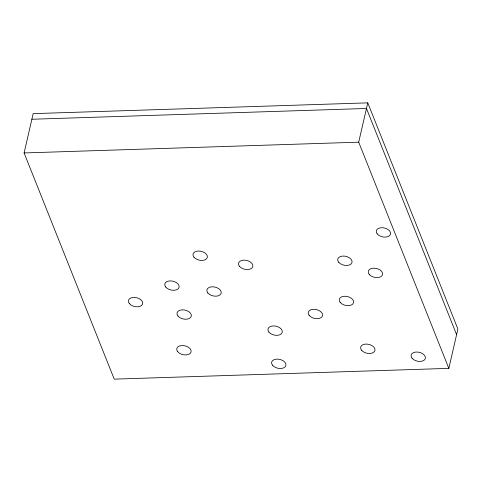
<?xml version="1.0" encoding="UTF-8"?>
<svg xmlns="http://www.w3.org/2000/svg" width="482" height="482" viewBox="0 0 482 482"><rect width="100%" height="100%" fill="white"/><g stroke="black" fill="none" stroke-linecap="round" stroke-linejoin="round"><path stroke-width="0.72" d="M24.1 152.951L33.174 113.638L367.778 102.859L457.9 329.049L448.826 368.362L114.222 379.141L24.1 152.951L358.698 142.172L448.826 368.362M358.698 142.172L367.778 102.859M31.878 119.253L366.477 108.474L456.605 334.665M377.183 233.842A7.332 4.537 13 0 0 389.691 235.584A7.332 4.537 13 0 0 383.425 227.799A7.332 4.537 13 0 0 377.183 233.842M193.939 257.165A7.332 4.537 13 0 0 206.441 258.906A7.332 4.537 13 0 0 200.175 251.122A7.332 4.537 13 0 0 193.939 257.165M338.641 262.19A7.332 4.537 13 0 0 351.149 263.925A7.332 4.537 13 0 0 344.883 256.147A7.332 4.537 13 0 0 338.641 262.19M239.427 266.275A7.332 4.537 13 0 0 251.929 268.016A7.332 4.537 13 0 0 245.663 260.232A7.332 4.537 13 0 0 239.427 266.275M369.182 274.33A7.332 4.537 13 0 0 381.69 276.065A7.332 4.537 13 0 0 375.424 268.281A7.332 4.537 13 0 0 369.182 274.33M165.706 287.037A7.332 4.537 13 0 0 178.207 288.772A7.332 4.537 13 0 0 171.941 280.988A7.332 4.537 13 0 0 165.706 287.037M207.802 292.929A7.332 4.537 13 0 0 220.304 294.671A7.332 4.537 13 0 0 214.038 286.886A7.332 4.537 13 0 0 207.802 292.929M129.309 303.546A7.332 4.537 13 0 0 141.81 305.281A7.332 4.537 13 0 0 135.544 297.502A7.332 4.537 13 0 0 129.309 303.546M340.184 302.383A7.332 4.537 13 0 0 352.691 304.124A7.332 4.537 13 0 0 346.425 296.34A7.332 4.537 13 0 0 340.184 302.383M177.924 315.981A7.332 4.537 13 0 0 190.426 317.716A7.332 4.537 13 0 0 184.16 309.938A7.332 4.537 13 0 0 177.924 315.981M309.161 315.415A7.332 4.537 13 0 0 321.669 317.156A7.332 4.537 13 0 0 315.403 309.372A7.332 4.537 13 0 0 309.161 315.415M268.872 332.068A7.332 4.537 13 0 0 281.38 333.809A7.332 4.537 13 0 0 275.108 326.025A7.332 4.537 13 0 0 268.872 332.068M177.677 351.667A7.332 4.537 13 0 0 190.185 353.408A7.332 4.537 13 0 0 183.919 345.624A7.332 4.537 13 0 0 177.677 351.667M361.548 350.221A7.332 4.537 13 0 0 374.056 351.956A7.332 4.537 13 0 0 367.79 344.172A7.332 4.537 13 0 0 361.548 350.221M411.996 358.162A7.332 4.537 13 0 0 424.497 359.903A7.332 4.537 13 0 0 418.231 352.119A7.332 4.537 13 0 0 411.996 358.162M272.529 365.248A7.332 4.537 13 0 0 285.031 366.989A7.332 4.537 13 0 0 278.765 359.204A7.332 4.537 13 0 0 272.529 365.248"/></g></svg>
